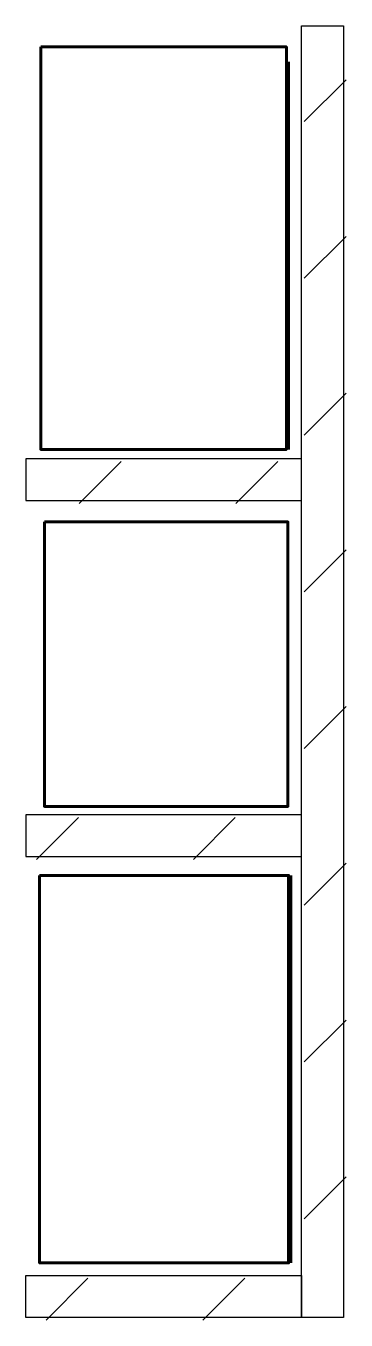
# Model space of a CAD drawing. Header units: millimetres. Extents: x -592259 to 288321, y -552984 to 293768.
# Drawn here: x 28333 to 29250, y -197878 to -194171 of the extents above; entities that cross this region are included whole.
import ezdxf

# ---------------------------------------------------------------- set-up
doc = ezdxf.new("R2010")
doc.units = ezdxf.units.MM
for name, color, linetype, lineweight in [('0.2) Кирп 3.1 вып', 30, 'Continuous', 30), ('0.2) Кирпич 3 вып', 30, 'Continuous', 30), ('4.1) Штук. 3 вып', 6, 'Continuous', 60), ('4.1.1) Штук.  швы3 вып.', 6, 'Continuous', 60)]:
    doc.layers.add(name, color=color, linetype=linetype, lineweight=lineweight)

msp = doc.modelspace()

# ---------------------------------------------------------------- hatches: boundary and pattern name
at = {"layer": '0.2) Кирпич 3 вып'}
h = msp.add_hatch(dxfattribs=at)
h.set_pattern_fill('ANSI31', color=256, scale=100)
h.set_pattern_definition([(45, (-3384.8, -252553.38), (-224.5064, 224.5064), [])])
h.paths.add_polyline_path([(29130.192, -197878.3762), (28340.192, -197878.3762), (28340.192, -197758.3762), (29130.192, -197758.3762)])
h.paths.add_polyline_path([(29130.192, -196438.3757), (28340.192, -196438.3757), (28340.192, -196558.3757), (29130.192, -196558.3757)])
h.paths.add_polyline_path([(29130.192, -195418.3762), (28340.192, -195418.3762), (28340.192, -195538.3762), (29130.192, -195538.3762)])
h.paths.add_polyline_path([(29250.192, -197878.3762), (29130.192, -197878.3762), (29130.192, -194178.3768), (29250.192, -194178.3768)])

# ---------------------------------------------------------------- linework, layer by layer
at = {"layer": '0.2) Кирп 3.1 вып'}
for points in [[(29242.755, -197870.5293), (29122.755, -197870.5293), (29122.755, -194170.5299), (29242.755, -194170.5299)], [(29122.755, -195410.5293), (28332.755, -195410.5293), (28332.755, -195530.5293), (29122.755, -195530.5293)], [(29122.755, -196430.5288), (28332.755, -196430.5288), (28332.755, -196550.5288), (29122.755, -196550.5288)], [(29122.755, -197870.5293), (28332.755, -197870.5293), (28332.755, -197750.5293), (29122.755, -197750.5293)]]:
    msp.add_lwpolyline(points, close=True, dxfattribs=at)
at = {"layer": '4.1) Штук. 3 вып'}
for points in [[(28375.43, -194230.8519), (29079.012, -194230.8519), (29079.012, -195383.994), (28375.43, -195383.994)], [(28386.0702, -195591.8471), (29083.4997, -195591.8471), (29083.4997, -196406.8003), (28386.0702, -196406.8003)], [(28371.9329, -196604.3932), (29085.2854, -196604.3932), (29085.2854, -197714.5631), (28371.9329, -197714.5631)]]:
    msp.add_lwpolyline(points, close=True, dxfattribs=at)
at = {"layer": '4.1.1) Штук.  швы3 вып.'}
for points in [[(29085.2854, -195383.994), (29085.2854, -194273.8242)], [(29091.5588, -197714.5631), (29091.5588, -196604.3932)]]:
    msp.add_lwpolyline(points, dxfattribs=at)

doc.saveas('drawing.dxf')
